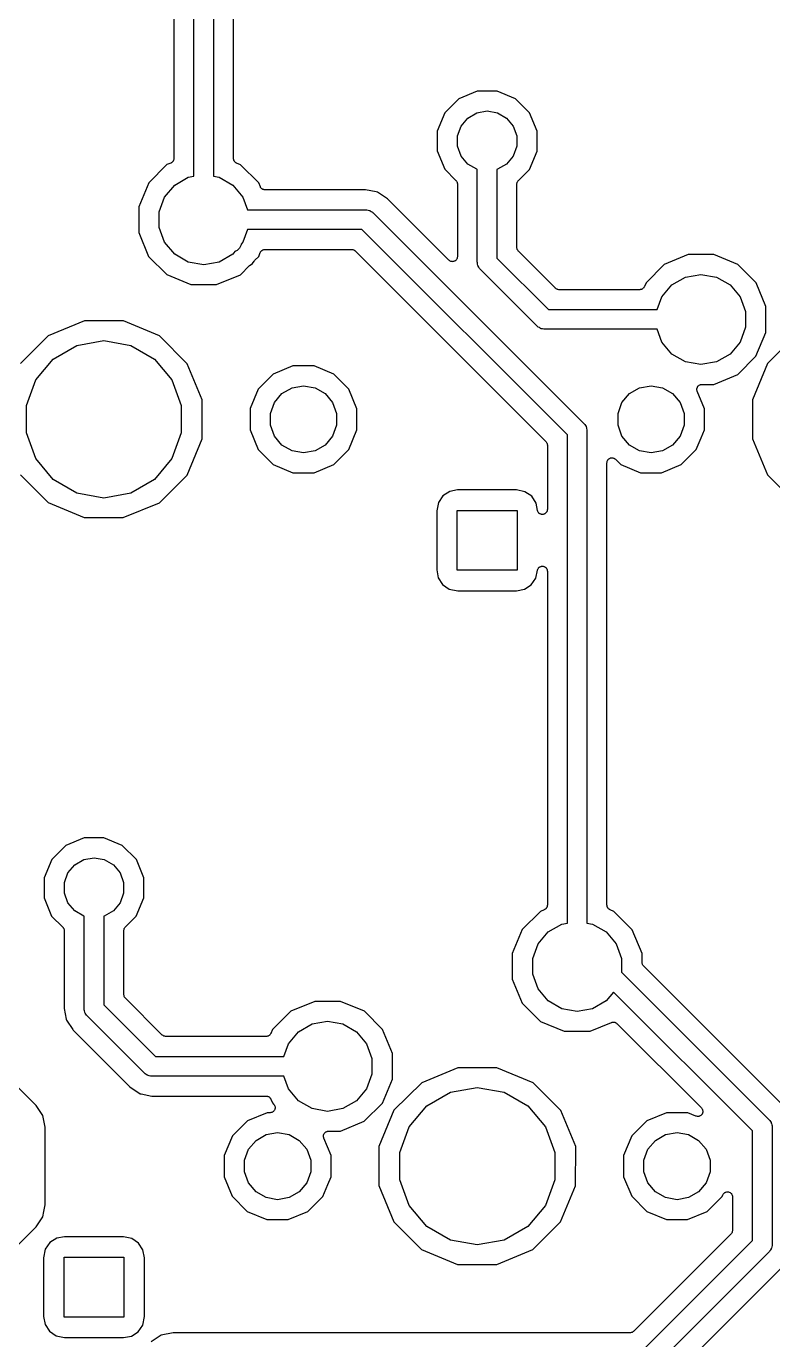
# Model space of a CAD drawing. Extents: x 30 to 169, y -146 to -30.
# Drawn here: x 90.28 to 109.26, y -121.42 to -88 of the extents above; entities that cross this region are included whole.
import ezdxf

# ---------------------------------------------------------------- set-up
doc = ezdxf.new("R2010")
doc.units = 0
doc.header["$MEASUREMENT"] = 0
doc.layers.add('BLACK', color=7, linetype='CONTINUOUS')

msp = doc.modelspace()

# ---------------------------------------------------------------- linework, layer by layer
at = {"layer": 'Black'}
for p, q in [((95.04, -78.79), (95.04, -91.8167)), ((94.54, -91.8167), (94.54, -78.8936)), ((94.032, -79.6837), (94.032, -91.3619)), ((95.548, -91.3623), (95.548, -83.1397)), ((101.282, -89.8427), (100.924, -90.1997)), ((101.748, -89.6498), (101.282, -89.8427)), ((102.254, -89.6502), (101.748, -89.6498)), ((102.72, -89.844), (102.254, -89.6502)), ((103.077, -90.2015), (102.72, -89.844)), ((100.924, -90.1997), (100.73, -90.6663)), ((101.508, -90.334), (101.738, -90.2012)), ((101.738, -90.2012), (102, -90.1551)), ((102, -90.1551), (102.262, -90.2012)), ((102.262, -90.2012), (102.492, -90.334)), ((103.27, -90.6685), (103.077, -90.2015)), ((101.247, -90.7872), (101.338, -90.5375)), ((101.338, -90.5375), (101.508, -90.334)), ((102.492, -90.334), (102.662, -90.5375)), ((102.662, -90.5375), (102.753, -90.7872)), ((100.73, -90.6663), (100.73, -91.1715)), ((101.247, -91.0528), (101.247, -90.7872)), ((102.753, -90.7872), (102.753, -91.0528)), ((103.27, -91.1737), (103.27, -90.6685)), ((100.73, -91.1715), (100.923, -91.6385)), ((101.338, -91.3025), (101.247, -91.0528)), ((102.753, -91.0528), (102.662, -91.3025)), ((103.076, -91.6403), (103.27, -91.1737)), ((93.856, -91.5195), (93.3912, -91.9836)), ((93.9535, -91.4793), (93.856, -91.5195)), ((93.9606, -91.4747), (93.9535, -91.4793)), ((93.9685, -91.4719), (93.9606, -91.4747)), ((93.9791, -91.463), (93.9685, -91.4719)), ((93.9907, -91.4556), (93.9791, -91.463)), ((93.9958, -91.4489), (93.9907, -91.4556)), ((94.0023, -91.4435), (93.9958, -91.4489)), ((94.0092, -91.4316), (94.0023, -91.4435)), ((94.0176, -91.4206), (94.0092, -91.4316)), ((94.0201, -91.4126), (94.0176, -91.4206)), ((94.0243, -91.4053), (94.0201, -91.4126)), ((94.0267, -91.3917), (94.0243, -91.4053)), ((94.0309, -91.3786), (94.0267, -91.3917)), ((94.032, -91.3619), (94.0305, -91.3702)), ((94.0305, -91.3702), (94.0309, -91.3786)), ((95.5494, -91.3705), (95.548, -91.3623)), ((95.5491, -91.3788), (95.5494, -91.3705)), ((95.5532, -91.392), (95.5491, -91.3788)), ((95.5557, -91.4057), (95.5532, -91.392)), ((95.5598, -91.4129), (95.5557, -91.4057)), ((95.5623, -91.4208), (95.5598, -91.4129)), ((95.5708, -91.4319), (95.5623, -91.4208)), ((95.5777, -91.4439), (95.5708, -91.4319)), ((95.5841, -91.4493), (95.5777, -91.4439)), ((95.5891, -91.4559), (95.5841, -91.4493)), ((95.6008, -91.4633), (95.5891, -91.4559)), ((95.6115, -91.4723), (95.6008, -91.4633)), ((95.6193, -91.4751), (95.6115, -91.4723)), ((95.6263, -91.4796), (95.6193, -91.4751)), ((95.7264, -91.5212), (95.6263, -91.4796)), ((96.1905, -91.986), (95.7264, -91.5212)), ((101.508, -91.506), (101.338, -91.3025)), ((101.738, -91.6388), (101.508, -91.506)), ((102.492, -91.506), (102.262, -91.6388)), ((102.662, -91.3025), (102.492, -91.506)), ((94.0525, -92.0411), (94.3976, -91.8418)), ((94.3976, -91.8418), (94.54, -91.8167)), ((95.04, -91.8167), (95.1824, -91.8418)), ((95.1824, -91.8418), (95.5275, -92.0411)), ((100.923, -91.6385), (101.205, -91.9211)), ((101.75, -91.6408), (101.738, -91.6388)), ((101.75, -94), (101.75, -91.6408)), ((102.262, -91.6388), (102.25, -91.6408)), ((102.25, -91.6408), (102.25, -93.8964)), ((102.795, -91.9206), (103.076, -91.6403)), ((93.3912, -91.9836), (93.1393, -92.5902)), ((93.7964, -92.3463), (94.0525, -92.0411)), ((95.5275, -92.0411), (95.7836, -92.3463)), ((96.2307, -92.0835), (96.1905, -91.986)), ((96.2353, -92.0906), (96.2307, -92.0835)), ((96.2381, -92.0985), (96.2353, -92.0906)), ((96.247, -92.1091), (96.2381, -92.0985)), ((96.2544, -92.1207), (96.247, -92.1091)), ((96.2611, -92.1258), (96.2544, -92.1207)), ((96.2665, -92.1323), (96.2611, -92.1258)), ((96.2784, -92.1392), (96.2665, -92.1323)), ((96.2894, -92.1476), (96.2784, -92.1392)), ((96.2974, -92.1501), (96.2894, -92.1476)), ((96.3047, -92.1543), (96.2974, -92.1501)), ((96.3183, -92.1567), (96.3047, -92.1543)), ((96.3314, -92.1609), (96.3183, -92.1567)), ((96.3398, -92.1605), (96.3314, -92.1609)), ((96.3481, -92.162), (96.3398, -92.1605)), ((98.9075, -92.162), (96.3481, -92.162)), ((99.1777, -92.2157), (98.9075, -92.162)), ((99.2091, -92.222), (99.1777, -92.2157)), ((99.1777, -92.2157), (99.1777, -92.2157)), ((99.4648, -92.3929), (99.2091, -92.222)), ((101.205, -91.9211), (101.208, -91.9256)), ((101.208, -91.9256), (101.212, -91.9292)), ((101.212, -91.9292), (101.221, -91.9436)), ((101.221, -91.9436), (101.23, -91.9573)), ((101.23, -91.9573), (101.232, -91.9626)), ((101.232, -91.9626), (101.234, -91.9674)), ((101.234, -91.9674), (101.237, -91.9838)), ((101.237, -91.9838), (101.242, -91.9999)), ((101.242, -91.9999), (101.241, -92.0054)), ((101.241, -92.0054), (101.242, -92.0108)), ((101.242, -92.0108), (101.242, -93.8634)), ((102.758, -91.9993), (102.763, -91.9833)), ((102.759, -92.0049), (102.758, -91.9993)), ((102.758, -92.0105), (102.759, -92.0049)), ((102.758, -93.6334), (102.758, -92.0105)), ((102.763, -91.9833), (102.766, -91.967)), ((102.766, -91.967), (102.768, -91.9622)), ((102.768, -91.9622), (102.77, -91.9567)), ((102.77, -91.9567), (102.779, -91.9432)), ((102.779, -91.9432), (102.788, -91.9288)), ((102.788, -91.9288), (102.792, -91.9252)), ((102.792, -91.9252), (102.795, -91.9206)), ((93.6601, -92.7208), (93.7964, -92.3463)), ((95.7836, -92.3463), (95.9015, -92.67)), ((101.025, -93.9532), (99.4648, -92.3929)), ((93.1393, -92.5902), (93.1387, -93.247)), ((93.6601, -93.1192), (93.6601, -92.7208)), ((95.9015, -92.67), (98.92, -92.67)), ((98.92, -92.67), (98.9308, -92.6719)), ((98.9308, -92.6719), (98.9418, -92.671)), ((98.9418, -92.671), (98.9733, -92.6794)), ((98.9733, -92.6794), (99.0055, -92.6851)), ((99.0055, -92.6851), (99.015, -92.6906)), ((99.015, -92.6906), (99.0257, -92.6934)), ((99.0257, -92.6934), (99.0524, -92.7122)), ((99.0524, -92.7122), (99.0807, -92.7285)), ((99.0807, -92.7285), (99.0878, -92.7369)), ((99.0878, -92.7369), (99.0968, -92.7432)), ((99.0968, -92.7432), (104.467, -98.1132)), ((93.7964, -93.4937), (93.6601, -93.1192)), ((95.9015, -93.17), (95.7836, -93.4937)), ((98.8164, -93.17), (95.9015, -93.17)), ((104.04, -98.3936), (98.8164, -93.17)), ((93.1387, -93.247), (93.3895, -93.854)), ((94.0525, -93.7989), (93.7964, -93.4937)), ((95.7415, -93.5647), (95.7048, -93.6434)), ((95.7435, -93.5415), (95.7415, -93.5647)), ((95.7836, -93.4937), (95.7435, -93.5415)), ((93.3895, -93.854), (93.8536, -94.3188)), ((94.3976, -93.9982), (94.0525, -93.7989)), ((95.5275, -93.7989), (95.1824, -93.9982)), ((95.5828, -93.733), (95.5275, -93.7989)), ((95.6434, -93.7048), (95.5828, -93.733)), ((95.7048, -93.6434), (95.6434, -93.7048)), ((96.0902, -93.9549), (96.1888, -93.8564)), ((96.1888, -93.8564), (96.2304, -93.7563)), ((96.2304, -93.7563), (96.2349, -93.7493)), ((96.2349, -93.7493), (96.2377, -93.7415)), ((96.2377, -93.7415), (96.2467, -93.7308)), ((96.2467, -93.7308), (96.2541, -93.7191)), ((96.2541, -93.7191), (96.2607, -93.7141)), ((96.2607, -93.7141), (96.2661, -93.7077)), ((96.2661, -93.7077), (96.2781, -93.7008)), ((96.2781, -93.7008), (96.2892, -93.6923)), ((96.2892, -93.6923), (96.2971, -93.6898)), ((96.2971, -93.6898), (96.3043, -93.6857)), ((96.3043, -93.6857), (96.318, -93.6832)), ((96.318, -93.6832), (96.3312, -93.6791)), ((96.3312, -93.6791), (96.3395, -93.6794)), ((96.3395, -93.6794), (96.3477, -93.678)), ((96.3477, -93.678), (98.5534, -93.678)), ((98.5534, -93.678), (98.5589, -93.679)), ((98.5589, -93.679), (98.5645, -93.6785)), ((98.5645, -93.6785), (98.5805, -93.6828)), ((98.5805, -93.6828), (98.5969, -93.6857)), ((98.5969, -93.6857), (98.6017, -93.6885)), ((98.6017, -93.6885), (98.6071, -93.6899)), ((98.6071, -93.6899), (98.6207, -93.6994)), ((98.6207, -93.6994), (98.6351, -93.7077)), ((98.6351, -93.7077), (98.6386, -93.712)), ((98.6386, -93.712), (98.6432, -93.7152)), ((98.6432, -93.7152), (103.495, -98.5668)), ((101.235, -93.9014), (101.234, -93.9069)), ((101.238, -93.8963), (101.235, -93.9014)), ((101.239, -93.8798), (101.238, -93.8963)), ((101.242, -93.8634), (101.239, -93.8798)), ((102.25, -93.8964), (103.564, -95.21)), ((102.759, -93.6389), (102.758, -93.6334)), ((102.758, -93.6445), (102.759, -93.6389)), ((102.763, -93.6605), (102.758, -93.6445)), ((102.766, -93.6769), (102.763, -93.6605)), ((102.768, -93.6817), (102.766, -93.6769)), ((102.77, -93.6871), (102.768, -93.6817)), ((102.779, -93.7007), (102.77, -93.6871)), ((102.788, -93.7151), (102.779, -93.7007)), ((102.792, -93.7186), (102.788, -93.7151)), ((102.795, -93.7232), (102.792, -93.7186)), ((103.737, -94.6648), (102.795, -93.7232)), ((107.113, -93.8087), (106.506, -94.0595)), ((107.77, -93.8093), (107.113, -93.8087)), ((108.376, -94.0612), (107.77, -93.8093)), ((94.79, -94.0674), (94.3976, -93.9982)), ((95.1824, -93.9982), (94.79, -94.0674)), ((95.724, -94.3205), (95.9544, -94.0905)), ((95.9544, -94.0905), (95.9645, -94.0834)), ((95.9645, -94.0834), (95.9735, -94.0748)), ((95.9735, -94.0748), (96.0342, -94.0342)), ((96.0342, -94.0342), (96.0743, -93.9742)), ((96.0743, -93.9742), (96.083, -93.9652)), ((96.083, -93.9652), (96.0902, -93.9549)), ((101.039, -93.9627), (101.025, -93.9532)), ((101.051, -93.9734), (101.039, -93.9627)), ((101.057, -93.9753), (101.051, -93.9734)), ((101.061, -93.9785), (101.057, -93.9753)), ((101.077, -93.9828), (101.061, -93.9785)), ((101.093, -93.9885), (101.077, -93.9828)), ((101.099, -93.9885), (101.093, -93.9885)), ((101.104, -93.9899), (101.099, -93.9885)), ((101.12, -93.9885), (101.104, -93.9899)), ((101.137, -93.9885), (101.12, -93.9885)), ((101.142, -93.9866), (101.137, -93.9885)), ((101.148, -93.9861), (101.142, -93.9866)), ((101.163, -93.9791), (101.148, -93.9861)), ((101.178, -93.9734), (101.163, -93.9791)), ((101.183, -93.9698), (101.178, -93.9734)), ((101.188, -93.9675), (101.183, -93.9698)), ((101.2, -93.9557), (101.188, -93.9675)), ((101.212, -93.9451), (101.2, -93.9557)), ((101.215, -93.9402), (101.212, -93.9451)), ((101.219, -93.9363), (101.215, -93.9402)), ((101.226, -93.9212), (101.219, -93.9363)), ((101.234, -93.9069), (101.226, -93.9212)), ((101.752, -94.0108), (101.75, -94)), ((101.751, -94.0218), (101.752, -94.0108)), ((101.759, -94.0533), (101.751, -94.0218)), ((101.765, -94.0855), (101.759, -94.0533)), ((101.771, -94.095), (101.765, -94.0855)), ((101.773, -94.1057), (101.771, -94.095)), ((101.792, -94.1324), (101.773, -94.1057)), ((101.808, -94.1607), (101.792, -94.1324)), ((101.817, -94.1678), (101.808, -94.1607)), ((101.823, -94.1768), (101.817, -94.1678)), ((103.283, -95.6368), (101.823, -94.1768)), ((106.506, -94.0595), (106.041, -94.5236)), ((108.84, -94.526), (108.376, -94.0612)), ((93.8536, -94.3188), (94.4602, -94.5707)), ((94.4602, -94.5707), (95.117, -94.5713)), ((95.117, -94.5713), (95.724, -94.3205)), ((106.041, -94.5236), (106, -94.6237)), ((106.702, -94.5811), (107.048, -94.3818)), ((107.048, -94.3818), (107.44, -94.3126)), ((107.44, -94.3126), (107.832, -94.3818)), ((107.832, -94.3818), (108.178, -94.5811)), ((109.091, -95.133), (108.84, -94.526)), ((103.741, -94.668), (103.737, -94.6648)), ((103.745, -94.6723), (103.741, -94.668)), ((103.759, -94.6806), (103.745, -94.6723)), ((103.773, -94.6901), (103.759, -94.6806)), ((103.778, -94.6915), (103.773, -94.6901)), ((103.783, -94.6943), (103.778, -94.6915)), ((103.799, -94.6972), (103.783, -94.6943)), ((103.816, -94.7015), (103.799, -94.6972)), ((103.821, -94.701), (103.816, -94.7015)), ((103.827, -94.702), (103.821, -94.701)), ((105.882, -94.702), (103.827, -94.702)), ((105.89, -94.7006), (105.882, -94.702)), ((105.899, -94.7009), (105.89, -94.7006)), ((105.912, -94.6968), (105.899, -94.7009)), ((105.926, -94.6943), (105.912, -94.6968)), ((105.933, -94.6902), (105.926, -94.6943)), ((105.941, -94.6877), (105.933, -94.6902)), ((105.952, -94.6792), (105.941, -94.6877)), ((105.964, -94.6723), (105.952, -94.6792)), ((105.969, -94.6659), (105.964, -94.6723)), ((105.976, -94.6609), (105.969, -94.6659)), ((105.983, -94.6492), (105.976, -94.6609)), ((105.992, -94.6385), (105.983, -94.6492)), ((105.995, -94.6307), (105.992, -94.6385)), ((106, -94.6237), (105.995, -94.6307)), ((106.329, -95.21), (106.446, -94.8863)), ((106.446, -94.8863), (106.702, -94.5811)), ((108.178, -94.5811), (108.434, -94.8863)), ((108.434, -94.8863), (108.57, -95.2608)), ((103.564, -95.21), (106.329, -95.21)), ((109.091, -95.7898), (109.091, -95.133)), ((91.7545, -95.4977), (90.8346, -95.8778)), ((92.7498, -95.4985), (91.7545, -95.4977)), ((93.6691, -95.8802), (92.7498, -95.4985)), ((108.57, -95.2608), (108.57, -95.6592)), ((90.8346, -95.8778), (90.1302, -96.5809)), ((94.3722, -96.5846), (93.6691, -95.8802)), ((103.292, -95.6431), (103.283, -95.6368)), ((103.299, -95.6515), (103.292, -95.6431)), ((103.328, -95.6678), (103.299, -95.6515)), ((103.354, -95.6866), (103.328, -95.6678)), ((103.365, -95.6894), (103.354, -95.6866)), ((103.374, -95.6949), (103.365, -95.6894)), ((103.407, -95.7006), (103.374, -95.6949)), ((103.438, -95.709), (103.407, -95.7006)), ((103.449, -95.7081), (103.438, -95.709)), ((103.46, -95.71), (103.449, -95.7081)), ((106.329, -95.71), (103.46, -95.71)), ((106.446, -96.0337), (106.329, -95.71)), ((108.57, -95.6592), (108.434, -96.0337)), ((108.839, -96.3964), (109.091, -95.7898)), ((109.835, -95.8778), (109.13, -96.5809)), ((90.9634, -96.4667), (91.5654, -96.1192)), ((91.5654, -96.1192), (92.25, -95.9985)), ((92.25, -95.9985), (92.9346, -96.1192)), ((92.9346, -96.1192), (93.5365, -96.4667)), ((106.702, -96.3389), (106.446, -96.0337)), ((108.434, -96.0337), (108.178, -96.3389)), ((90.5166, -96.9992), (90.9634, -96.4667)), ((93.5365, -96.4667), (93.9834, -96.9992)), ((107.048, -96.5382), (106.702, -96.3389)), ((107.44, -96.6074), (107.048, -96.5382)), ((107.832, -96.5382), (107.44, -96.6074)), ((108.178, -96.3389), (107.832, -96.5382)), ((108.374, -96.8605), (108.839, -96.3964)), ((94.7523, -97.5045), (94.3722, -96.5846)), ((96.5613, -96.8473), (96.1787, -97.2292)), ((97.0609, -96.6409), (96.5613, -96.8473)), ((97.6015, -96.6413), (97.0609, -96.6409)), ((98.1008, -96.8487), (97.6015, -96.6413)), ((98.4827, -97.2313), (98.1008, -96.8487)), ((107.767, -97.1113), (108.374, -96.8605)), ((109.13, -96.5809), (108.749, -97.5002)), ((90.2789, -97.6524), (90.5166, -96.9992)), ((93.9834, -96.9992), (94.2211, -97.6524)), ((96.1787, -97.2292), (95.9713, -97.7285)), ((96.781, -97.3457), (97.0379, -97.1974)), ((97.0379, -97.1974), (97.33, -97.1458)), ((97.33, -97.1458), (97.6221, -97.1974)), ((97.6221, -97.1974), (97.879, -97.3457)), ((98.6891, -97.7309), (98.4827, -97.2313)), ((105.621, -97.3457), (105.878, -97.1974)), ((105.878, -97.1974), (106.17, -97.1458)), ((106.17, -97.1458), (106.462, -97.1974)), ((106.462, -97.1974), (106.719, -97.3457)), ((107.336, -97.2434), (107.338, -97.2297)), ((107.338, -97.2516), (107.336, -97.2434)), ((107.338, -97.2159), (107.341, -97.208)), ((107.338, -97.2297), (107.338, -97.2159)), ((107.341, -97.208), (107.342, -97.1997)), ((107.342, -97.1997), (107.348, -97.1874)), ((107.348, -97.1874), (107.353, -97.1744)), ((107.353, -97.1744), (107.358, -97.168)), ((107.358, -97.168), (107.362, -97.1606)), ((107.362, -97.1606), (107.372, -97.1513)), ((107.372, -97.1513), (107.381, -97.1407)), ((107.381, -97.1407), (107.389, -97.1365)), ((107.389, -97.1365), (107.395, -97.1308)), ((107.395, -97.1308), (107.408, -97.1256)), ((107.408, -97.1256), (107.42, -97.1186)), ((107.42, -97.1186), (107.428, -97.1172)), ((107.428, -97.1172), (107.436, -97.114)), ((107.436, -97.114), (107.449, -97.1134)), ((107.449, -97.1134), (107.463, -97.111)), ((107.463, -97.111), (107.767, -97.1113)), ((94.7516, -98.2942), (94.7523, -97.5045)), ((96.4888, -97.8517), (96.5903, -97.5729)), ((96.5903, -97.5729), (96.781, -97.3457)), ((97.879, -97.3457), (98.0697, -97.5729)), ((98.0697, -97.5729), (98.1712, -97.8517)), ((105.329, -97.8517), (105.43, -97.5729)), ((105.43, -97.5729), (105.621, -97.3457)), ((106.719, -97.3457), (106.91, -97.5729)), ((106.91, -97.5729), (107.011, -97.8517)), ((107.338, -97.26), (107.338, -97.2516)), ((107.343, -97.273), (107.338, -97.26)), ((107.346, -97.2865), (107.343, -97.273)), ((107.529, -97.7309), (107.346, -97.2865)), ((108.749, -97.5002), (108.748, -98.4955)), ((90.2789, -98.3476), (90.2789, -97.6524)), ((94.2211, -97.6524), (94.2211, -98.3476)), ((95.9713, -97.7285), (95.9709, -98.2691)), ((96.4888, -98.1483), (96.4888, -97.8517)), ((98.1712, -97.8517), (98.1712, -98.1483)), ((98.6887, -98.2715), (98.6891, -97.7309)), ((105.329, -98.1483), (105.329, -97.8517)), ((107.011, -97.8517), (107.011, -98.1483)), ((107.529, -98.2715), (107.529, -97.7309)), ((96.5903, -98.4271), (96.4888, -98.1483)), ((98.1712, -98.1483), (98.0697, -98.4271)), ((104.467, -98.1132), (104.473, -98.1222)), ((104.473, -98.1222), (104.482, -98.1293)), ((104.482, -98.1293), (104.498, -98.1576)), ((104.498, -98.1576), (104.517, -98.1843)), ((104.517, -98.1843), (104.519, -98.195)), ((104.519, -98.195), (104.525, -98.2045)), ((104.525, -98.2045), (104.531, -98.2367)), ((104.531, -98.2367), (104.539, -98.2682)), ((105.43, -98.4271), (105.329, -98.1483)), ((107.011, -98.1483), (106.91, -98.4271)), ((90.5166, -99.0008), (90.2789, -98.3476)), ((94.2211, -98.3476), (93.9834, -99.0008)), ((94.3698, -99.4191), (94.7515, -98.4998)), ((94.7515, -98.4998), (94.7516, -98.2942)), ((94.7516, -98.2942), (94.7516, -98.2942)), ((95.9709, -98.2691), (96.1773, -98.7687)), ((96.781, -98.6543), (96.5903, -98.4271)), ((98.0697, -98.4271), (97.879, -98.6543)), ((98.4813, -98.7708), (98.6887, -98.2715)), ((103.495, -98.5668), (103.498, -98.5714)), ((103.498, -98.5714), (103.502, -98.5749)), ((103.502, -98.5749), (103.511, -98.5893)), ((104.04, -110.817), (104.04, -98.3936)), ((104.539, -98.2682), (104.538, -98.2792)), ((104.538, -98.2792), (104.54, -98.29)), ((104.54, -98.29), (104.54, -110.817)), ((105.621, -98.6543), (105.43, -98.4271)), ((106.91, -98.4271), (106.719, -98.6543)), ((107.321, -98.7708), (107.445, -98.4719)), ((107.445, -98.4719), (107.529, -98.2715)), ((108.748, -98.4955), (109.128, -99.4154)), ((96.1773, -98.7687), (96.5592, -99.1513)), ((97.0379, -98.8026), (96.781, -98.6543)), ((97.33, -98.8541), (97.0379, -98.8026)), ((97.6221, -98.8026), (97.33, -98.8541)), ((97.879, -98.6543), (97.6221, -98.8026)), ((98.0987, -99.1527), (98.4813, -98.7708)), ((103.511, -98.5893), (103.52, -98.6029)), ((103.52, -98.6029), (103.522, -98.6083)), ((103.522, -98.6083), (103.524, -98.6131)), ((103.524, -98.6131), (103.527, -98.6295)), ((103.527, -98.6295), (103.532, -98.6455)), ((103.532, -98.6455), (103.531, -98.6511)), ((103.531, -98.6511), (103.532, -98.6566)), ((103.532, -98.6566), (103.532, -100.294)), ((105.878, -98.8026), (105.621, -98.6543)), ((106.17, -98.8541), (105.878, -98.8026)), ((106.462, -98.8026), (106.17, -98.8541)), ((106.719, -98.6543), (106.462, -98.8026)), ((106.939, -99.1527), (107.321, -98.7708)), ((90.9634, -99.5332), (90.5166, -99.0008)), ((93.9834, -99.0008), (93.5365, -99.5332)), ((96.5592, -99.1513), (97.0585, -99.3587)), ((97.5991, -99.3591), (98.0987, -99.1527)), ((105.048, -99.1065), (105.051, -99.0901)), ((105.048, -107.872), (105.048, -99.1065)), ((105.051, -99.0901), (105.052, -99.0735)), ((105.052, -99.0735), (105.055, -99.0685)), ((105.055, -99.0685), (105.056, -99.063)), ((105.056, -99.063), (105.064, -99.0486)), ((105.064, -99.0486), (105.071, -99.0335)), ((105.071, -99.0335), (105.075, -99.0296)), ((105.075, -99.0296), (105.078, -99.0248)), ((105.078, -99.0248), (105.09, -99.0141)), ((105.09, -99.0141), (105.102, -99.0024)), ((105.102, -99.0024), (105.107, -99)), ((105.107, -99), (105.111, -98.9965)), ((105.111, -98.9965), (105.127, -98.9908)), ((105.127, -98.9908), (105.142, -98.9838)), ((105.142, -98.9838), (105.148, -98.9833)), ((105.148, -98.9833), (105.153, -98.9814)), ((105.153, -98.9814), (105.17, -98.9814)), ((105.17, -98.9814), (105.186, -98.98)), ((105.186, -98.98), (105.192, -98.9814)), ((105.192, -98.9814), (105.197, -98.9814)), ((105.197, -98.9814), (105.213, -98.9871)), ((105.213, -98.9871), (105.229, -98.9914)), ((105.229, -98.9914), (105.233, -98.9946)), ((105.233, -98.9946), (105.239, -98.9965)), ((105.239, -98.9965), (105.251, -99.0072)), ((105.251, -99.0072), (105.265, -99.0168)), ((105.265, -99.0168), (105.399, -99.1513)), ((105.399, -99.1513), (105.899, -99.3587)), ((106.439, -99.3591), (106.939, -99.1527)), ((90.1278, -99.4154), (90.8309, -100.12)), ((91.5654, -99.8808), (90.9634, -99.5332)), ((93.5365, -99.5332), (92.9346, -99.8808)), ((93.6654, -100.122), (94.3698, -99.4191)), ((97.0585, -99.3587), (97.5991, -99.3591)), ((105.899, -99.3587), (106.439, -99.3591)), ((109.128, -99.4154), (109.831, -100.12)), ((92.25, -100.002), (91.5654, -99.8808)), ((92.9346, -99.8808), (92.25, -100.002)), ((101.051, -99.8351), (100.877, -99.9468)), ((101.25, -99.7976), (101.051, -99.8351)), ((102.749, -99.7976), (101.25, -99.7976)), ((102.963, -99.8409), (102.749, -99.7976)), ((103.133, -99.9569), (102.963, -99.8409)), ((90.8309, -100.12), (91.7502, -100.501)), ((92.7455, -100.502), (93.6654, -100.122)), ((100.761, -100.117), (100.718, -100.331)), ((100.877, -99.9468), (100.761, -100.117)), ((103.245, -100.131), (103.133, -99.9569)), ((103.28, -100.318), (103.245, -100.131)), ((91.7502, -100.501), (92.7455, -100.502)), ((100.718, -100.331), (100.718, -101.83)), ((101.238, -101.842), (101.238, -100.318)), ((101.238, -100.318), (102.762, -100.318)), ((102.762, -100.318), (102.762, -101.842)), ((103.284, -100.328), (103.28, -100.318)), ((103.286, -100.338), (103.284, -100.328)), ((103.292, -100.348), (103.286, -100.338)), ((103.296, -100.359), (103.292, -100.348)), ((103.303, -100.367), (103.296, -100.359)), ((103.308, -100.376), (103.303, -100.367)), ((103.317, -100.384), (103.308, -100.376)), ((103.324, -100.393), (103.317, -100.384)), ((103.334, -100.398), (103.324, -100.393)), ((103.341, -100.404), (103.334, -100.398)), ((103.353, -100.408), (103.341, -100.404)), ((103.363, -100.414), (103.353, -100.408)), ((103.373, -100.416), (103.363, -100.414)), ((103.383, -100.419), (103.373, -100.416)), ((103.395, -100.419), (103.383, -100.419)), ((103.406, -100.421), (103.395, -100.419)), ((103.417, -100.419), (103.406, -100.421)), ((103.427, -100.419), (103.417, -100.419)), ((103.438, -100.415), (103.427, -100.419)), ((103.45, -100.413), (103.438, -100.415)), ((103.459, -100.408), (103.45, -100.413)), ((103.468, -100.404), (103.459, -100.408)), ((103.478, -100.397), (103.468, -100.404)), ((103.488, -100.391), (103.478, -100.397)), ((103.494, -100.383), (103.488, -100.391)), ((103.502, -100.376), (103.494, -100.383)), ((103.508, -100.366), (103.502, -100.376)), ((103.516, -100.357), (103.508, -100.366)), ((103.519, -100.347), (103.516, -100.357)), ((103.524, -100.338), (103.519, -100.347)), ((103.526, -100.326), (103.524, -100.338)), ((103.53, -100.315), (103.526, -100.326)), ((103.532, -100.294), (103.53, -100.305)), ((103.53, -100.305), (103.53, -100.315)), ((100.718, -101.83), (100.755, -102.029)), ((102.762, -101.842), (101.238, -101.842)), ((103.239, -102.043), (103.281, -101.839)), ((103.281, -101.839), (103.284, -101.83)), ((103.284, -101.83), (103.286, -101.82)), ((103.286, -101.82), (103.292, -101.809)), ((103.292, -101.809), (103.297, -101.798)), ((103.297, -101.798), (103.303, -101.791)), ((103.303, -101.791), (103.308, -101.782)), ((103.308, -101.782), (103.317, -101.774)), ((103.317, -101.774), (103.326, -101.765)), ((103.326, -101.765), (103.334, -101.76)), ((103.334, -101.76), (103.341, -101.754)), ((103.341, -101.754), (103.353, -101.75)), ((103.353, -101.75), (103.365, -101.744)), ((103.365, -101.744), (103.374, -101.742)), ((103.374, -101.742), (103.383, -101.739)), ((103.383, -101.739), (103.396, -101.739)), ((103.396, -101.739), (103.408, -101.737)), ((103.408, -101.737), (103.418, -101.739)), ((103.418, -101.739), (103.427, -101.739)), ((103.427, -101.739), (103.439, -101.743)), ((103.439, -101.743), (103.451, -101.746)), ((103.451, -101.746), (103.46, -101.751)), ((103.46, -101.751), (103.468, -101.754)), ((103.468, -101.754), (103.478, -101.762)), ((103.478, -101.762), (103.489, -101.769)), ((103.489, -101.769), (103.495, -101.776)), ((103.495, -101.776), (103.502, -101.782)), ((103.502, -101.782), (103.509, -101.793)), ((103.509, -101.793), (103.517, -101.803)), ((103.517, -101.803), (103.52, -101.812)), ((103.52, -101.812), (103.524, -101.82)), ((103.524, -101.82), (103.527, -101.833)), ((103.527, -101.833), (103.531, -101.845)), ((103.531, -101.845), (103.53, -101.855)), ((103.53, -101.855), (103.532, -101.864)), ((103.532, -101.864), (103.532, -110.362)), ((100.755, -102.029), (100.867, -102.203)), ((100.867, -102.203), (101.037, -102.319)), ((102.949, -102.325), (103.123, -102.213)), ((103.123, -102.213), (103.239, -102.043)), ((101.037, -102.319), (101.251, -102.362)), ((101.251, -102.362), (102.75, -102.362)), ((102.75, -102.362), (102.949, -102.325)), ((105.048, -110.197), (105.048, -107.872)), ((91.2815, -108.843), (90.924, -109.2)), ((91.7485, -108.65), (91.2815, -108.843)), ((92.2537, -108.65), (91.7485, -108.65)), ((92.7203, -108.844), (92.2537, -108.65)), ((93.0773, -109.202), (92.7203, -108.844)), ((90.924, -109.2), (90.7302, -109.666)), ((91.5083, -109.334), (91.7384, -109.201)), ((91.7384, -109.201), (92, -109.155)), ((92, -109.155), (92.2616, -109.201)), ((92.2616, -109.201), (92.4917, -109.334)), ((93.2702, -109.668), (93.0773, -109.202)), ((91.2467, -109.787), (91.3376, -109.538)), ((91.3376, -109.538), (91.5083, -109.334)), ((92.4917, -109.334), (92.6624, -109.538)), ((92.6624, -109.538), (92.7533, -109.787)), ((90.7302, -109.666), (90.7298, -110.172)), ((91.2467, -110.053), (91.2467, -109.787)), ((92.7533, -109.787), (92.7533, -110.053)), ((93.2698, -110.174), (93.2702, -109.668)), ((90.7298, -110.172), (90.9227, -110.638)), ((91.3376, -110.302), (91.2467, -110.053)), ((92.7533, -110.053), (92.6624, -110.302)), ((93.076, -110.64), (93.2698, -110.174)), ((105.048, -110.362), (105.048, -110.197)), ((91.5083, -110.506), (91.3376, -110.302)), ((91.7384, -110.639), (91.5083, -110.506)), ((92.4917, -110.506), (92.2616, -110.639)), ((92.6624, -110.302), (92.4917, -110.506)), ((103.356, -110.52), (102.891, -110.984)), ((103.453, -110.479), (103.356, -110.52)), ((103.461, -110.475), (103.453, -110.479)), ((103.468, -110.472), (103.461, -110.475)), ((103.479, -110.463), (103.468, -110.472)), ((103.491, -110.456), (103.479, -110.463)), ((103.496, -110.449), (103.491, -110.456)), ((103.502, -110.444), (103.496, -110.449)), ((103.509, -110.432), (103.502, -110.444)), ((103.518, -110.421), (103.509, -110.432)), ((103.52, -110.413), (103.518, -110.421)), ((103.524, -110.405), (103.52, -110.413)), ((103.527, -110.392), (103.524, -110.405)), ((103.531, -110.379), (103.527, -110.392)), ((103.532, -110.362), (103.531, -110.37)), ((103.531, -110.37), (103.531, -110.379)), ((105.049, -110.37), (105.048, -110.362)), ((105.049, -110.379), (105.049, -110.37)), ((105.053, -110.392), (105.049, -110.379)), ((105.056, -110.406), (105.053, -110.392)), ((105.06, -110.413), (105.056, -110.406)), ((105.062, -110.421), (105.06, -110.413)), ((105.071, -110.432), (105.062, -110.421)), ((105.078, -110.444), (105.071, -110.432)), ((105.084, -110.449), (105.078, -110.444)), ((105.089, -110.456), (105.084, -110.449)), ((105.101, -110.463), (105.089, -110.456)), ((105.111, -110.472), (105.101, -110.463)), ((105.119, -110.475), (105.111, -110.472)), ((105.126, -110.48), (105.119, -110.475)), ((105.226, -110.521), (105.126, -110.48)), ((105.69, -110.986), (105.226, -110.521)), ((90.9227, -110.638), (91.2049, -110.921)), ((91.2049, -110.921), (91.2081, -110.926)), ((91.2081, -110.926), (91.2123, -110.929)), ((91.2123, -110.929), (91.2206, -110.944)), ((91.2206, -110.944), (91.2301, -110.957)), ((91.75, -110.641), (91.7384, -110.639)), ((91.75, -113), (91.75, -110.641)), ((92.2616, -110.639), (92.25, -110.641)), ((92.25, -110.641), (92.25, -112.896)), ((92.7699, -110.957), (92.7794, -110.943)), ((92.7794, -110.943), (92.7877, -110.929)), ((92.7877, -110.929), (92.792, -110.925)), ((92.792, -110.925), (92.7953, -110.921)), ((92.7953, -110.921), (93.076, -110.64)), ((103.552, -111.041), (103.898, -110.842)), ((103.898, -110.842), (104.04, -110.817)), ((104.54, -110.817), (104.682, -110.842)), ((104.682, -110.842), (105.028, -111.041)), ((91.2301, -110.957), (91.2316, -110.963)), ((91.2316, -110.963), (91.2343, -110.967)), ((91.2343, -110.967), (91.2372, -110.984)), ((91.2372, -110.984), (91.2415, -111)), ((91.2415, -111), (91.241, -111.005)), ((91.241, -111.005), (91.242, -111.011)), ((91.242, -111.011), (91.242, -112.987)), ((92.758, -111.01), (92.759, -111.005)), ((92.758, -112.633), (92.758, -111.01)), ((92.7585, -110.999), (92.7628, -110.983)), ((92.759, -111.005), (92.7585, -110.999)), ((92.7628, -110.983), (92.7657, -110.967)), ((92.7657, -110.967), (92.7685, -110.962)), ((92.7685, -110.962), (92.7699, -110.957)), ((102.891, -110.984), (102.639, -111.59)), ((103.296, -111.346), (103.552, -111.041)), ((105.028, -111.041), (105.284, -111.346)), ((105.941, -111.593), (105.69, -110.986)), ((102.639, -111.59), (102.639, -112.247)), ((103.16, -111.721), (103.296, -111.346)), ((105.284, -111.346), (105.42, -111.721)), ((105.941, -111.816), (105.941, -111.593)), ((103.16, -112.119), (103.16, -111.721)), ((105.42, -111.721), (105.42, -112.066)), ((105.942, -111.822), (105.941, -111.816)), ((105.942, -111.828), (105.942, -111.822)), ((105.946, -111.844), (105.942, -111.828)), ((105.949, -111.86), (105.946, -111.844)), ((105.952, -111.865), (105.949, -111.86)), ((105.953, -111.87), (105.952, -111.865)), ((105.962, -111.884), (105.953, -111.87)), ((105.971, -111.898), (105.962, -111.884)), ((105.975, -111.902), (105.971, -111.898)), ((105.978, -111.906), (105.975, -111.902)), ((109.527, -115.455), (105.978, -111.906)), ((90.5271, -115.455), (87.1931, -112.121)), ((102.639, -112.247), (102.89, -112.854)), ((103.296, -112.494), (103.16, -112.119)), ((105.42, -112.066), (109.177, -115.823)), ((103.552, -112.799), (103.296, -112.494)), ((105.218, -112.572), (105.028, -112.799)), ((108.75, -116.104), (105.218, -112.572)), ((92.25, -112.896), (93.5636, -114.21)), ((92.759, -112.639), (92.758, -112.633)), ((92.7585, -112.644), (92.759, -112.639)), ((92.7628, -112.661), (92.7585, -112.644)), ((92.7657, -112.677), (92.7628, -112.661)), ((92.7685, -112.682), (92.7657, -112.677)), ((92.7699, -112.687), (92.7685, -112.682)), ((92.7794, -112.701), (92.7699, -112.687)), ((92.7877, -112.715), (92.7794, -112.701)), ((92.792, -112.719), (92.7877, -112.715)), ((92.7952, -112.723), (92.792, -112.719)), ((93.7368, -113.665), (92.7952, -112.723)), ((97.613, -112.809), (97.006, -113.06)), ((98.2698, -112.809), (97.613, -112.809)), ((98.8764, -113.061), (98.2698, -112.809)), ((102.89, -112.854), (103.354, -113.319)), ((103.898, -112.998), (103.552, -112.799)), ((105.028, -112.799), (104.682, -112.998)), ((91.242, -112.987), (91.2957, -113.258)), ((91.2957, -113.258), (91.2957, -113.258)), ((91.2957, -113.258), (91.302, -113.289)), ((91.7519, -113.011), (91.75, -113)), ((91.751, -113.022), (91.7519, -113.011)), ((91.7594, -113.053), (91.751, -113.022)), ((91.7651, -113.086), (91.7594, -113.053)), ((91.7706, -113.095), (91.7651, -113.086)), ((91.7734, -113.106), (91.7706, -113.095)), ((91.7922, -113.132), (91.7734, -113.106)), ((91.8085, -113.161), (91.7922, -113.132)), ((91.8169, -113.168), (91.8085, -113.161)), ((91.8232, -113.177), (91.8169, -113.168)), ((93.2832, -114.637), (91.8232, -113.177)), ((97.006, -113.06), (96.5412, -113.524)), ((99.3405, -113.526), (98.8764, -113.061)), ((104.29, -113.067), (103.898, -112.998)), ((104.682, -112.998), (104.29, -113.067)), ((91.302, -113.289), (91.4587, -113.524)), ((91.4587, -113.524), (91.4729, -113.545)), ((91.4729, -113.545), (92.9152, -114.987)), ((96.5412, -113.524), (96.4996, -113.624)), ((96.9464, -113.886), (97.2025, -113.581)), ((97.2025, -113.581), (97.5476, -113.382)), ((97.5476, -113.382), (97.94, -113.313)), ((97.94, -113.313), (98.3324, -113.382)), ((98.3324, -113.382), (98.6775, -113.581)), ((98.6775, -113.581), (98.9336, -113.886)), ((99.5913, -114.133), (99.3405, -113.526)), ((103.354, -113.319), (103.96, -113.571)), ((103.96, -113.571), (104.617, -113.571)), ((104.617, -113.571), (105.163, -113.346)), ((105.163, -113.346), (105.171, -113.344)), ((105.171, -113.344), (105.179, -113.34)), ((105.179, -113.34), (105.192, -113.339)), ((105.192, -113.339), (105.206, -113.336)), ((105.206, -113.336), (105.214, -113.337)), ((105.214, -113.337), (105.223, -113.337)), ((105.223, -113.337), (105.236, -113.34)), ((105.236, -113.34), (105.25, -113.342)), ((105.25, -113.342), (105.257, -113.346)), ((105.257, -113.346), (105.265, -113.348)), ((105.265, -113.348), (105.277, -113.356)), ((105.277, -113.356), (105.289, -113.362)), ((105.289, -113.362), (105.294, -113.368)), ((105.294, -113.368), (105.301, -113.373)), ((105.301, -113.373), (107.449, -115.521)), ((93.7414, -113.668), (93.7368, -113.665)), ((93.7449, -113.672), (93.7414, -113.668)), ((93.7593, -113.681), (93.7449, -113.672)), ((93.7729, -113.69), (93.7593, -113.681)), ((93.7783, -113.692), (93.7729, -113.69)), ((93.7831, -113.694), (93.7783, -113.692)), ((93.7995, -113.697), (93.7831, -113.694)), ((93.8155, -113.702), (93.7995, -113.697)), ((93.8211, -113.701), (93.8155, -113.702)), ((93.8266, -113.702), (93.8211, -113.701)), ((96.3823, -113.702), (93.8266, -113.702)), ((96.3905, -113.701), (96.3823, -113.702)), ((96.3988, -113.701), (96.3905, -113.701)), ((96.412, -113.697), (96.3988, -113.701)), ((96.4257, -113.694), (96.412, -113.697)), ((96.4329, -113.69), (96.4257, -113.694)), ((96.4408, -113.688), (96.4329, -113.69)), ((96.4519, -113.679), (96.4408, -113.688)), ((96.4639, -113.672), (96.4519, -113.679)), ((96.4693, -113.666), (96.4639, -113.672)), ((96.4759, -113.661), (96.4693, -113.666)), ((96.4833, -113.649), (96.4759, -113.661)), ((96.4923, -113.638), (96.4833, -113.649)), ((96.4951, -113.631), (96.4923, -113.638)), ((96.4996, -113.624), (96.4951, -113.631)), ((96.8285, -114.21), (96.9464, -113.886)), ((98.9336, -113.886), (99.0699, -114.261)), ((93.5636, -114.21), (96.8285, -114.21)), ((99.0699, -114.261), (99.0699, -114.659)), ((99.5907, -114.79), (99.5913, -114.133)), ((101.255, -114.498), (100.335, -114.878)), ((102.25, -114.499), (101.255, -114.498)), ((103.169, -114.88), (102.25, -114.499)), ((93.2922, -114.643), (93.2832, -114.637)), ((93.2993, -114.652), (93.2922, -114.643)), ((93.3276, -114.668), (93.2993, -114.652)), ((93.3543, -114.687), (93.3276, -114.668)), ((93.365, -114.689), (93.3543, -114.687)), ((93.3745, -114.695), (93.365, -114.689)), ((93.4067, -114.701), (93.3745, -114.695)), ((93.4382, -114.709), (93.4067, -114.701)), ((93.4492, -114.708), (93.4382, -114.709)), ((93.46, -114.71), (93.4492, -114.708)), ((96.8285, -114.71), (93.46, -114.71)), ((96.9464, -115.034), (96.8285, -114.71)), ((99.0699, -114.659), (98.9336, -115.034)), ((99.3388, -115.396), (99.5907, -114.79)), ((100.335, -114.878), (99.6302, -115.581)), ((103.872, -115.585), (103.169, -114.88)), ((92.9152, -114.987), (93.1709, -115.158)), ((93.1709, -115.158), (93.2023, -115.164)), ((93.2023, -115.164), (93.2023, -115.164)), ((93.2023, -115.164), (93.4725, -115.218)), ((93.4725, -115.218), (96.3819, -115.218)), ((96.3819, -115.218), (96.3902, -115.219)), ((96.3902, -115.219), (96.3986, -115.219)), ((96.3986, -115.219), (96.4117, -115.223)), ((96.4117, -115.223), (96.4253, -115.226)), ((96.4253, -115.226), (96.4326, -115.23)), ((96.4326, -115.23), (96.4406, -115.232)), ((96.4406, -115.232), (96.4516, -115.241)), ((96.4516, -115.241), (96.4635, -115.248)), ((96.4635, -115.248), (96.4689, -115.254)), ((96.4689, -115.254), (96.4756, -115.259)), ((96.4756, -115.259), (96.483, -115.271)), ((96.483, -115.271), (96.4919, -115.281)), ((96.4919, -115.281), (96.4947, -115.289)), ((96.4947, -115.289), (96.4993, -115.297)), ((97.2025, -115.339), (96.9464, -115.034)), ((98.9336, -115.034), (98.6775, -115.339)), ((100.463, -115.467), (101.065, -115.119)), ((101.065, -115.119), (101.75, -114.998)), ((101.75, -114.998), (102.435, -115.119)), ((102.435, -115.119), (103.037, -115.467)), ((90.698, -115.711), (90.5271, -115.455)), ((96.4993, -115.297), (96.5395, -115.394)), ((96.5526, -115.618), (96.5375, -115.625)), ((96.5395, -115.394), (96.5697, -115.424)), ((96.5565, -115.614), (96.5526, -115.618)), ((96.5614, -115.611), (96.5565, -115.614)), ((96.572, -115.599), (96.5614, -115.611)), ((96.5697, -115.424), (96.5792, -115.438)), ((96.5838, -115.587), (96.572, -115.599)), ((96.5792, -115.438), (96.5899, -115.451)), ((96.5861, -115.582), (96.5838, -115.587)), ((96.5897, -115.578), (96.5861, -115.582)), ((96.5954, -115.562), (96.5897, -115.578)), ((96.5899, -115.451), (96.5918, -115.456)), ((96.5918, -115.456), (96.595, -115.46)), ((96.595, -115.46), (96.5992, -115.476)), ((96.6025, -115.547), (96.5954, -115.562)), ((96.5992, -115.476), (96.6049, -115.492)), ((96.6029, -115.541), (96.6025, -115.547)), ((96.6049, -115.536), (96.6029, -115.541)), ((96.6049, -115.492), (96.6049, -115.498)), ((96.6049, -115.498), (96.6063, -115.503)), ((96.6063, -115.503), (96.6049, -115.519)), ((96.6049, -115.519), (96.6049, -115.536)), ((97.5476, -115.538), (97.2025, -115.339)), ((97.94, -115.607), (97.5476, -115.538)), ((98.3324, -115.538), (97.94, -115.607)), ((98.6775, -115.339), (98.3324, -115.538)), ((98.874, -115.86), (99.3388, -115.396)), ((99.6302, -115.581), (99.2485, -116.5)), ((100.017, -115.999), (100.463, -115.467)), ((103.037, -115.467), (103.483, -115.999)), ((104.252, -116.505), (103.872, -115.585)), ((107.449, -115.521), (107.46, -115.537)), ((107.46, -115.537), (107.472, -115.552)), ((107.472, -115.552), (107.473, -115.555)), ((107.473, -115.555), (107.474, -115.557)), ((107.474, -115.557), (107.479, -115.576)), ((107.479, -115.576), (107.485, -115.594)), ((107.484, -115.619), (107.483, -115.638)), ((107.486, -115.6), (107.484, -115.619)), ((107.485, -115.594), (107.485, -115.597)), ((107.485, -115.597), (107.486, -115.6)), ((90.758, -116.013), (90.698, -115.711)), ((95.9013, -115.847), (95.5187, -116.229)), ((96.4009, -115.641), (95.9013, -115.847)), ((96.4797, -115.641), (96.4009, -115.641)), ((96.4961, -115.638), (96.4797, -115.641)), ((96.5126, -115.637), (96.4961, -115.638)), ((96.5176, -115.634), (96.5126, -115.637)), ((96.5231, -115.633), (96.5176, -115.634)), ((96.5375, -115.625), (96.5231, -115.633)), ((98.267, -116.111), (98.874, -115.86)), ((106.061, -115.847), (105.679, -116.229)), ((106.561, -115.641), (106.061, -115.847)), ((107.101, -115.641), (106.561, -115.641)), ((107.311, -115.728), (107.101, -115.641)), ((107.329, -115.732), (107.311, -115.728)), ((107.348, -115.737), (107.329, -115.732)), ((107.351, -115.737), (107.348, -115.737)), ((107.354, -115.738), (107.351, -115.737)), ((107.373, -115.735), (107.354, -115.738)), ((107.392, -115.734), (107.373, -115.735)), ((107.395, -115.732), (107.392, -115.734)), ((107.397, -115.732), (107.395, -115.732)), ((107.415, -115.723), (107.397, -115.732)), ((107.432, -115.715), (107.415, -115.723)), ((107.434, -115.713), (107.432, -115.715)), ((107.437, -115.712), (107.434, -115.713)), ((107.45, -115.697), (107.437, -115.712)), ((107.463, -115.684), (107.45, -115.697)), ((107.464, -115.681), (107.463, -115.684)), ((107.466, -115.679), (107.464, -115.681)), ((107.474, -115.661), (107.466, -115.679)), ((107.482, -115.644), (107.474, -115.661)), ((107.483, -115.638), (107.482, -115.641)), ((107.482, -115.641), (107.482, -115.644)), ((109.177, -115.823), (109.183, -115.832)), ((109.183, -115.832), (109.192, -115.839)), ((109.192, -115.839), (109.208, -115.868)), ((109.208, -115.868), (109.227, -115.894)), ((109.227, -115.894), (109.229, -115.905)), ((109.229, -115.905), (109.235, -115.914)), ((109.235, -115.914), (109.241, -115.947)), ((109.241, -115.947), (109.249, -115.978)), ((90.758, -117.987), (90.758, -116.013)), ((95.5187, -116.229), (95.3113, -116.729)), ((96.121, -116.346), (96.3779, -116.197)), ((96.3779, -116.197), (96.67, -116.146)), ((96.67, -116.146), (96.9621, -116.197)), ((96.9621, -116.197), (97.219, -116.346)), ((97.836, -116.243), (97.8378, -116.23)), ((97.8378, -116.252), (97.836, -116.243)), ((97.8378, -116.23), (97.8379, -116.216)), ((97.8378, -116.26), (97.8378, -116.252)), ((97.8425, -116.273), (97.8378, -116.26)), ((97.8379, -116.216), (97.8407, -116.208)), ((97.8407, -116.208), (97.8418, -116.2)), ((97.8418, -116.2), (97.8482, -116.187)), ((97.8455, -116.287), (97.8425, -116.273)), ((98.0291, -116.731), (97.8455, -116.287)), ((97.8482, -116.187), (97.853, -116.174)), ((97.853, -116.174), (97.8584, -116.168)), ((97.8584, -116.168), (97.8622, -116.161)), ((97.8622, -116.161), (97.8724, -116.151)), ((97.8724, -116.151), (97.8814, -116.141)), ((97.8814, -116.141), (97.8886, -116.136)), ((97.8886, -116.136), (97.8948, -116.131)), ((97.8948, -116.131), (97.9076, -116.126)), ((97.9076, -116.126), (97.9196, -116.119)), ((97.9196, -116.119), (97.9278, -116.117)), ((97.9278, -116.117), (97.9355, -116.114)), ((97.9355, -116.114), (97.9494, -116.113)), ((97.9494, -116.113), (97.963, -116.111)), ((97.963, -116.111), (98.267, -116.111)), ((99.7789, -116.652), (100.017, -115.999)), ((103.483, -115.999), (103.721, -116.652)), ((105.679, -116.229), (105.471, -116.729)), ((106.281, -116.346), (106.538, -116.197)), ((106.538, -116.197), (106.83, -116.146)), ((106.83, -116.146), (107.122, -116.197)), ((107.122, -116.197), (107.379, -116.346)), ((108.75, -118.896), (108.75, -116.104)), ((109.249, -115.978), (109.248, -115.989)), ((109.248, -115.989), (109.25, -116)), ((109.25, -116), (109.25, -119)), ((95.8288, -116.852), (95.9303, -116.573)), ((95.9303, -116.573), (96.121, -116.346)), ((97.219, -116.346), (97.4097, -116.573)), ((97.4097, -116.573), (97.5112, -116.852)), ((99.2485, -116.5), (99.2477, -117.495)), ((104.251, -117.5), (104.252, -116.505)), ((105.989, -116.852), (106.09, -116.573)), ((106.09, -116.573), (106.281, -116.346)), ((107.379, -116.346), (107.57, -116.573)), ((107.57, -116.573), (107.671, -116.852)), ((95.3113, -116.729), (95.3109, -117.269)), ((95.8288, -117.148), (95.8288, -116.852)), ((97.5112, -116.852), (97.5112, -117.148)), ((98.0287, -117.271), (98.0291, -116.731)), ((99.7789, -117.348), (99.7789, -116.652)), ((103.721, -116.652), (103.721, -117.348)), ((105.471, -116.729), (105.471, -117.269)), ((105.989, -117.148), (105.989, -116.852)), ((107.671, -116.852), (107.671, -117.148)), ((95.3109, -117.269), (95.5173, -117.769)), ((95.9303, -117.427), (95.8288, -117.148)), ((97.5112, -117.148), (97.4097, -117.427)), ((97.9454, -117.472), (98.0287, -117.271)), ((105.471, -117.269), (105.677, -117.769)), ((106.09, -117.427), (105.989, -117.148)), ((107.671, -117.148), (107.57, -117.427)), ((96.121, -117.654), (95.9303, -117.427)), ((97.4097, -117.427), (97.219, -117.654)), ((97.8213, -117.771), (97.9454, -117.472)), ((99.2477, -117.495), (99.6278, -118.415)), ((100.017, -118.001), (99.7789, -117.348)), ((103.721, -117.348), (103.483, -118.001)), ((103.87, -118.419), (104.251, -117.5)), ((106.281, -117.654), (106.09, -117.427)), ((107.57, -117.427), (107.379, -117.654)), ((95.5173, -117.769), (95.8992, -118.151)), ((96.3779, -117.803), (96.121, -117.654)), ((96.67, -117.854), (96.3779, -117.803)), ((96.9621, -117.803), (96.67, -117.854)), ((97.219, -117.654), (96.9621, -117.803)), ((97.4387, -118.153), (97.8213, -117.771)), ((105.677, -117.769), (106.059, -118.151)), ((106.538, -117.803), (106.281, -117.654)), ((106.83, -117.854), (106.538, -117.803)), ((107.122, -117.803), (106.83, -117.854)), ((107.379, -117.654), (107.122, -117.803)), ((107.599, -118.153), (107.981, -117.771)), ((107.981, -117.771), (107.998, -117.731)), ((107.998, -117.731), (108.008, -117.715)), ((108.008, -117.715), (108.018, -117.698)), ((108.018, -117.698), (108.02, -117.697)), ((108.02, -117.697), (108.021, -117.694)), ((108.021, -117.694), (108.037, -117.682)), ((108.037, -117.682), (108.051, -117.67)), ((108.051, -117.67), (108.054, -117.669)), ((108.054, -117.669), (108.056, -117.667)), ((108.056, -117.667), (108.075, -117.662)), ((108.075, -117.662), (108.093, -117.655)), ((108.093, -117.655), (108.096, -117.655)), ((108.096, -117.655), (108.099, -117.654)), ((108.099, -117.654), (108.118, -117.655)), ((108.118, -117.655), (108.137, -117.655)), ((108.137, -117.655), (108.14, -117.656)), ((108.14, -117.656), (108.143, -117.656)), ((108.143, -117.656), (108.16, -117.663)), ((108.16, -117.663), (108.178, -117.67)), ((108.178, -117.67), (108.181, -117.672)), ((108.181, -117.672), (108.183, -117.673)), ((108.183, -117.673), (108.198, -117.686)), ((108.198, -117.686), (108.212, -117.698)), ((108.212, -117.698), (108.214, -117.701)), ((108.214, -117.701), (108.216, -117.703)), ((108.216, -117.703), (108.225, -117.72)), ((108.225, -117.72), (108.234, -117.737)), ((108.234, -117.737), (108.235, -117.739)), ((108.235, -117.739), (108.236, -117.742)), ((108.236, -117.742), (108.239, -117.761)), ((108.239, -117.761), (108.242, -117.78)), ((108.242, -117.78), (108.242, -118.633)), ((90.5271, -118.545), (90.698, -118.289)), ((90.698, -118.289), (90.7242, -118.158)), ((90.7242, -118.158), (90.758, -117.987)), ((90.7242, -118.158), (90.7242, -118.158)), ((95.8992, -118.151), (96.3985, -118.359)), ((96.9391, -118.359), (97.4387, -118.153)), ((100.463, -118.533), (100.017, -118.001)), ((103.483, -118.001), (103.037, -118.533)), ((106.059, -118.151), (106.559, -118.359)), ((107.099, -118.359), (107.599, -118.153)), ((89.8438, -119.228), (90.5271, -118.545)), ((96.3985, -118.359), (96.9391, -118.359)), ((99.6278, -118.415), (100.331, -119.12)), ((101.065, -118.881), (100.463, -118.533)), ((103.037, -118.533), (102.435, -118.881)), ((103.165, -119.122), (103.87, -118.419)), ((106.559, -118.359), (107.099, -118.359)), ((90.8769, -118.947), (90.7609, -119.117)), ((91.0505, -118.835), (90.8769, -118.947)), ((91.2498, -118.798), (91.0505, -118.835)), ((92.7493, -118.798), (91.2498, -118.798)), ((92.9635, -118.841), (92.7493, -118.798)), ((93.1332, -118.957), (92.9635, -118.841)), ((93.2449, -119.131), (93.1332, -118.957)), ((101.75, -119.002), (101.065, -118.881)), ((102.435, -118.881), (101.75, -119.002)), ((108.205, -118.723), (105.723, -121.205)), ((105.896, -121.75), (108.75, -118.896)), ((108.208, -118.719), (108.205, -118.723)), ((108.212, -118.715), (108.208, -118.719)), ((108.221, -118.701), (108.212, -118.715)), ((108.23, -118.687), (108.221, -118.701)), ((108.232, -118.682), (108.23, -118.687)), ((108.234, -118.677), (108.232, -118.682)), ((108.237, -118.661), (108.234, -118.677)), ((108.242, -118.644), (108.237, -118.661)), ((108.242, -118.633), (108.241, -118.639)), ((108.241, -118.639), (108.242, -118.644)), ((90.7609, -119.117), (90.7176, -119.331)), ((93.2824, -119.33), (93.2449, -119.131)), ((100.331, -119.12), (101.25, -119.501)), ((102.245, -119.502), (103.165, -119.122)), ((109.177, -119.177), (106.177, -122.177)), ((109.183, -119.168), (109.177, -119.177)), ((109.192, -119.161), (109.183, -119.168)), ((109.208, -119.132), (109.192, -119.161)), ((109.227, -119.106), (109.208, -119.132)), ((109.229, -119.095), (109.227, -119.106)), ((109.235, -119.086), (109.229, -119.095)), ((109.241, -119.053), (109.235, -119.086)), ((109.249, -119.022), (109.241, -119.053)), ((109.25, -119), (109.248, -119.011)), ((109.248, -119.011), (109.249, -119.022)), ((90.7176, -119.331), (90.7176, -120.83)), ((91.238, -120.842), (91.238, -119.318)), ((91.238, -119.318), (92.762, -119.318)), ((92.762, -119.318), (92.762, -120.842)), ((93.2824, -120.829), (93.2824, -119.33)), ((101.25, -119.501), (102.245, -119.502)), ((106.545, -122.527), (109.501, -119.571)), ((90.7176, -120.83), (90.7551, -121.029)), ((92.762, -120.842), (91.238, -120.842)), ((93.2391, -121.043), (93.2824, -120.829)), ((90.7551, -121.029), (90.8668, -121.203)), ((90.8668, -121.203), (91.0365, -121.319)), ((92.9495, -121.325), (93.1231, -121.213)), ((93.1231, -121.213), (93.2391, -121.043)), ((93.7109, -121.302), (93.4552, -121.473)), ((94.0125, -121.242), (93.7109, -121.302)), ((105.633, -121.242), (94.0125, -121.242)), ((105.639, -121.241), (105.633, -121.242)), ((105.644, -121.242), (105.639, -121.241)), ((105.661, -121.237), (105.644, -121.242)), ((105.677, -121.234), (105.661, -121.237)), ((105.682, -121.232), (105.677, -121.234)), ((105.687, -121.23), (105.682, -121.232)), ((105.701, -121.221), (105.687, -121.23)), ((105.715, -121.212), (105.701, -121.221)), ((105.719, -121.208), (105.715, -121.212)), ((105.723, -121.205), (105.719, -121.208)), ((91.0365, -121.319), (91.2507, -121.362)), ((91.2507, -121.362), (92.7502, -121.362)), ((92.7502, -121.362), (92.9495, -121.325))]:
    msp.add_line(p, q, dxfattribs=at)

doc.saveas('drawing.dxf')
